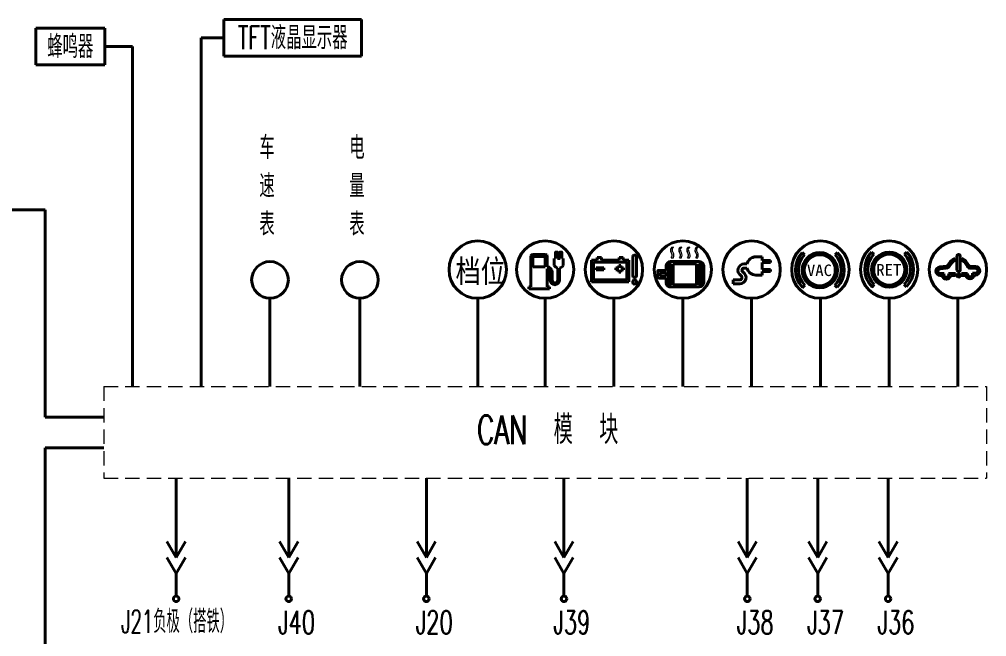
# Model space of a CAD drawing. Header units: millimetres. Extents: x 0 to 1188, y 0 to 840.
# Drawn here: x 351.3 to 520, y 178.5 to 286.1 of the extents above; entities that cross this region are included whole.
import ezdxf

# ---------------------------------------------------------------- set-up
doc = ezdxf.new("R2010")
doc.units = ezdxf.units.MM
doc.linetypes.add('1', pattern=[0])
doc.linetypes.add('DASHED', pattern=[0.75, 0.5, -0.25])
for name, color, linetype, lineweight in [('1轮廓实线层', 7, 'Continuous', 40), ('4虚线层', 6, 'DASHED', 20), ('6文字层', 3, 'Continuous', 20), ('7标注层', 4, 'Continuous', 20)]:
    doc.layers.add(name, color=color, linetype=linetype, lineweight=lineweight)
doc.layers.add('1轮廓层', color=7, linetype='Continuous')
doc.styles.get("Standard").update_dxf_attribs({"font": ''})
doc.styles.add('STYLE9', font='romans.shx', dxfattribs={"width": 0.67, "height": 5, "bigfont": 'hzfs.shx'})
doc.styles.add('样式 2', font='', dxfattribs={"height": 5})
doc.styles.get('Standard').set_extended_font_data('SimSun')
doc.styles.get('样式 2').set_extended_font_data('DotumChe')

msp = doc.modelspace()

# ---------------------------------------------------------------- hatches: boundary and pattern name
at = {"layer": '1轮廓实线层'}
h = msp.add_hatch(color=1, dxfattribs=at)
edge = h.paths.add_edge_path()
edge.add_line((488.2584060738982, 245.0697635765332), (487.8754553314984, 245.4527143189325))
edge.add_arc((491.0293376814625, 242.4565164449807), 4.350192590826866, 136.468708649121, 224.7198556000363)
edge.add_line((487.9382836580157, 239.3955426454497), (488.321095930708, 239.7783549181422))
edge.add_arc((491.0293376814625, 242.4565164449807), 3.808821674004546, 136.6775210682092, 224.680036589828, ccw=False)
h = msp.add_hatch(color=1, dxfattribs=at)
edge = h.paths.add_edge_path()
edge.add_arc((490.9354553314988, 242.392714318933), 3.065048314871552, 0, 360)
edge = h.paths.add_edge_path(flags=16)
edge.add_arc((490.9354553314988, 242.392714318933), 2.7044543954749, 0, 360)
h = msp.add_hatch(color=1, dxfattribs=at)
edge = h.paths.add_edge_path()
edge.add_line((493.6125045890994, 245.0697635765332), (493.9954553314992, 245.4527143189325))
edge.add_arc((490.8415729815351, 242.4565164449807), 4.350192590826866, -44.687314836264875, 43.53129135087897, ccw=False)
edge.add_line((493.9343649664415, 239.3972986829731), (493.5515514090757, 239.780112240338))
edge.add_arc((490.8415729815351, 242.4565164449807), 3.808821674004546, 315.3571295415709, 403.3224789317908)
h = msp.add_hatch(color=1, dxfattribs=at)
edge = h.paths.add_edge_path()
edge.add_line((500.3581340764067, 245.1644370427287), (499.9751833340069, 245.547387785128))
edge.add_arc((503.129065683971, 242.5511899111762), 4.350192590826866, 136.468708649121, 224.7198556000363)
edge.add_line((500.0380116605238, 239.4902161116452), (500.4208239332165, 239.8730283843377))
edge.add_arc((503.129065683971, 242.5511899111762), 3.808821674004546, 136.6775210682092, 224.680036589828, ccw=False)
h = msp.add_hatch(color=1, dxfattribs=at)
edge = h.paths.add_edge_path()
edge.add_arc((503.0351833340073, 242.4873877851285), 3.065048314871552, 0, 360)
edge = h.paths.add_edge_path(flags=16)
edge.add_arc((503.0351833340073, 242.4873877851285), 2.7044543954749, 0, 360)
h = msp.add_hatch(color=1, dxfattribs=at)
edge = h.paths.add_edge_path()
edge.add_line((505.712232591608, 245.1644370427287), (506.0951833340077, 245.547387785128))
edge.add_arc((502.9413009840437, 242.5511899111762), 4.350192590826866, -44.687314836264875, 43.53129135087897, ccw=False)
edge.add_line((506.0340929689501, 239.4919721491685), (505.6512794115843, 239.8747857065334))
edge.add_arc((502.9413009840437, 242.5511899111762), 3.808821674004546, 315.3571295415709, 403.3224789317908)

# ---------------------------------------------------------------- linework, layer by layer
at = {"layer": '1轮廓实线层', "ltscale": 10}
for p, q in [((410.9944957129578, 286.1233927649848), (386.9944957129578, 286.1233927649832)), ((386.9944957129578, 286.1233927649828), (386.994495712958, 279.7233927649831)), ((410.9944957129578, 286.1233927649844), (410.994495712958, 279.7233927649847)), ((366.2058901435803, 284.5703601091102), (354.2058901435803, 284.57036010911)), ((354.2058901435803, 284.5703601091095), (354.2058901435801, 278.1703601091099)), ((366.2058901435803, 284.57036010911), (366.2058901435801, 278.1703601091103)), ((383.0351833340062, 282.923392764983), (383.0351833340076, 222.1075755920879)), ((386.9944957129578, 282.923392764983), (383.0351833340064, 282.923392764983)), ((371.0351833340078, 281.3703601091102), (366.2058901435803, 281.3703601091102)), ((371.0351833340078, 281.3703601091102), (371.0351833340076, 222.1075755920879)), ((410.994495712958, 279.7233927649847), (386.994495712958, 279.7233927649836)), ((366.2058901435801, 278.1703601091103), (354.2058901435801, 278.1703601091106)), ((330.6641841693447, 252.8978424826664), (355.8433873604163, 252.8978424826664)), ((355.8433873604165, 216.7742955920871), (355.843387360417, 252.8978424826666)), ((395.0351833340076, 237.4873877851257), (395.0351833340076, 222.1075755920881)), ((410.7196504435631, 237.4873877851262), (410.7196504435635, 222.1075755920886)), ((431.2683640999735, 237.4873877851269), (431.268364099974, 222.1075755920892)), ((443.0351833340073, 237.4873877851269), (443.0351833340073, 222.1075755920892)), ((455.0351833340073, 237.4873877851271), (455.0351833340073, 222.1075755920895)), ((467.0351833340073, 237.4873877851273), (467.0351833340073, 222.1075755920897)), ((479.0351833340073, 237.4873877851278), (479.0351833340073, 222.1075755920901)), ((491.0351833340073, 237.4873877851282), (491.0351833340073, 222.1075755920906)), ((503.0351833340073, 237.4873877851285), (503.0351833340073, 222.1075755920908)), ((515.0351833340073, 237.4873877851269), (515.0351833340073, 222.1075755920892)), ((355.8433873604165, 211.4410155920868), (355.8433873604165, 165.1635670674596)), ((378.6712971726979, 192.2978424826712), (378.6712971726979, 206.1075755920893)), ((398.3049689681029, 192.297842482667), (398.3049689681029, 206.1075755920897)), ((422.3049689681029, 192.2978424826665), (422.3049689681029, 206.1075755920897)), ((446.3049689681029, 192.297842482667), (446.3049689681029, 206.1075755920904))]:
    msp.add_line(p, q, dxfattribs=at)
at = {"layer": '1轮廓实线层', "color": 2}
for p, q in [((440.5525213144747, 244.921875218791), (440.5296025349248, 244.8016851448788)), ((440.5296025349248, 244.8016851448788), (440.5296025349248, 239.4909371880954)), ((440.6212776531256, 245.0230475820124), (440.5525213144747, 244.921875218791)), ((440.7224500163466, 245.0918039206626), (440.6212776531256, 245.0230475820124)), ((440.8426400902586, 245.114745920861), (440.7224500163466, 245.0918039206626)), ((443.0916527291092, 245.1144440524372), (440.8426400902586, 245.114745920861)), ((440.8928431311779, 244.7086632290961), (440.8917053194273, 244.697633421308)), ((440.8917053194273, 244.697633421308), (440.8917053194273, 243.0485030022114)), ((440.8960708012469, 244.7189731967962), (440.8928431311779, 244.7086632290961)), ((440.9079365523612, 244.7364815653682), (440.8960708012469, 244.7189731967962)), ((440.9254449209338, 244.7483240958347), (440.9079365523612, 244.7364815653682)), ((440.9357548886337, 244.7515517659033), (440.9254449209338, 244.7483240958347)), ((440.9467614757732, 244.7526895776539), (440.9357548886337, 244.7515517659033)), ((440.9467614757732, 244.7526895776539), (442.987531343595, 244.7526895776539)), ((442.9985843720306, 244.7515517659033), (442.9875545642435, 244.7526895776539)), ((443.0088943397313, 244.7483240958347), (442.9985843720306, 244.7515517659033)), ((443.0264027083031, 244.7364583447206), (443.0088943397313, 244.7483240958347)), ((443.0382452387698, 244.7189267555004), (443.0264027083031, 244.7364583447206)), ((443.0414729088384, 244.7086400084474), (443.0382452387698, 244.7189267555004)), ((443.0426107205894, 244.697633421308), (443.0414729088384, 244.7086400084474)), ((443.0426107205894, 244.697633421308), (443.0426107205894, 243.0485030022114)), ((443.2118195823741, 245.091734258719), (443.0916527291092, 245.1144440524372)), ((443.3130151662435, 245.0230243613642), (443.2118195823741, 245.091734258719)), ((443.3817947255416, 244.921875218791), (443.3130151662435, 245.0230243613642)), ((443.4047135050923, 244.8016851448788), (443.3817947255416, 244.921875218791)), ((443.4046902844439, 242.9934468458655), (443.4047135050923, 244.8016851448788)), ((440.8917053194273, 243.0485030022114), (440.8928199105303, 243.0374964150719)), ((440.8928199105303, 243.0374964150719), (440.8960475805989, 243.0271864473714)), ((440.8960475805989, 243.0271864473714), (440.9079133317132, 243.0096780787994)), ((440.9079133317132, 243.0096780787994), (440.9254217002854, 242.9978123276851)), ((440.9254217002854, 242.9978123276851), (440.9357084473381, 242.9945846576161)), ((440.9357084473381, 242.9945846576161), (440.9467382551247, 242.9934468458655)), ((442.987531343595, 242.9934468458655), (440.9467614757732, 242.9934468458655)), ((442.987531343595, 242.9934468458655), (442.9985611513825, 242.9945614369685)), ((442.9985611513825, 242.9945614369685), (443.0088478984353, 242.9978123276851)), ((443.0088478984353, 242.9978123276851), (443.0263794876555, 243.0096548581514)), ((443.0263794876555, 243.0096548581514), (443.0382452387698, 243.0271632267236)), ((443.0382452387698, 243.0271632267236), (443.0414729088384, 243.0374731944241)), ((443.0414729088384, 243.0374731944241), (443.0426107205894, 243.0485030022114)), ((443.7355612974225, 242.8990084705565), (443.4046902844439, 242.9934468458655)), ((444.6123388709702, 244.4421952768339), (444.8433744949907, 244.4421952768341)), ((444.6123388709711, 243.1833922030705), (444.6123388709711, 244.4421952768341)), ((445.1570446645283, 244.4421952768341), (445.6226546329772, 244.4421952768341)), ((445.9363248025138, 244.4421952768341), (446.1673604265343, 244.4421952768341)), ((446.1673604265338, 243.1833922030708), (446.1673604265338, 244.4421952768341)), ((443.4046902844439, 239.4909371880954), (443.4046902844439, 242.6319013569141)), ((443.4046902844439, 242.6319013569141), (443.6055024481216, 242.5722939535656)), ((443.6055024481216, 242.5722939535656), (443.770276166143, 242.4429549443519)), ((444.0076376297311, 242.688722282506), (443.7355612974225, 242.8990084705565)), ((443.770276166143, 242.4429549443519), (443.8803188168908, 242.2647596918009)), ((443.8803188168908, 242.2647596918009), (443.9170538819849, 242.0584906758504)), ((443.9170538819849, 242.0584906758504), (443.9170538819849, 240.6673044310203)), ((444.189687509845, 242.3970012820118), (444.0076376297311, 242.688722282506)), ((444.2504791662404, 242.0584906758504), (444.189687509845, 242.3970012820118)), ((444.2505037977912, 240.6689509903617), (444.2504791662404, 242.0584906758504)), ((440.1673604265338, 239.4909371880954), (440.1673604265338, 239.1286254177608)), ((440.5296025349248, 239.4909371880954), (440.1673604265338, 239.4909371880954)), ((440.1673604265338, 239.1286254177608), (443.7669323928349, 239.1286254177608)), ((443.7669323928349, 239.4909371880954), (443.4046902844439, 239.4909371880954)), ((443.7669323928349, 239.1286254177608), (443.7669323928349, 239.4909371880954))]:
    msp.add_line(p, q, dxfattribs=at)
at = {"layer": '1轮廓实线层', "color": 1, "ltscale": 10}
for p, q in [((458.2960902405534, 244.6746864890767), (458.2960902405534, 241.4831030361283)), ((458.9733889561517, 244.6746864890767), (458.9733889561517, 241.4831030361283)), ((478.2890277250926, 192.2978424826662), (478.2890277250926, 206.1075755920896)), ((490.5677700535143, 192.2978424826666), (490.5677700535143, 206.10757559209)), ((502.8465123819356, 192.297842482667), (502.8465123819356, 206.1075755920904))]:
    msp.add_line(p, q, dxfattribs=at)
at = {"layer": '1轮廓实线层', "color": 1}
for p, q in [((480.901860724538, 244.7218562293392), (479.7791332883407, 244.7218562293392)), ((480.901860724538, 244.7218562293392), (480.901860724538, 244.071857264734)), ((514.8568507327609, 242.4166347447649), (514.8568507327609, 244.862008700959)), ((515.4097433330999, 244.862008700959), (515.4097433330999, 242.4166347447649)), ((478.2235720444578, 243.4809470330886), (477.752738002217, 243.4809470330886)), ((480.901860724538, 244.071857264734), (482.320043276557, 244.071857264734)), ((480.901860724538, 243.7173105531956), (480.901860724538, 242.5354929526618)), ((482.320043276557, 243.7173105531956), (480.901860724538, 243.7173105531956)), ((482.320043276557, 244.071857264734), (482.320043276557, 243.7173105531956)), ((511.8554642116751, 242.9583846145583), (513.0011694556988, 243.0749860227193)), ((513.2234620854169, 243.1996295755348), (513.699324505028, 243.825250293678)), ((513.9540182573064, 243.6315411901419), (513.4781752163572, 243.0059010933369)), ((514.5368508901547, 244.430620310221), (514.5368508901547, 244.0877148893455)), ((515.7297431757061, 244.4177335001118), (515.7297431757061, 244.0715143280654)), ((516.3386788660237, 243.5430388416175), (516.6719724706372, 243.0299112553298)), ((516.9403281794976, 243.2042223183857), (516.607034574884, 243.7173499046735)), ((518.0629921946193, 243.0585335388355), (517.2086838883579, 243.0585335388355)), ((478.2235720444578, 242.7718564727684), (477.752738002217, 242.7718564727684)), ((480.901860724538, 241.5309472765184), (479.7791332883407, 241.5309472765184)), ((482.320043276557, 242.5354929526618), (480.901860724538, 242.5354929526618)), ((480.901860724538, 242.1809476725009), (480.901860724538, 241.5309472765184)), ((480.901860724538, 242.1809476725009), (482.320043276557, 242.1809476725009)), ((482.320043276557, 242.1809476725009), (482.320043276557, 242.5354929526618)), ((513.0335705782591, 242.7566333663676), (511.8878653342354, 242.6400319582067)), ((512.2491417265146, 241.4771572198119), (511.9191812517338, 241.4821569145611)), ((511.9240259171884, 241.8021179998436), (512.6097786229539, 241.7917116584472)), ((513.4073074500875, 241.7874871101708), (514.6168460061408, 241.7874871101708)), ((514.6168460061408, 241.4674872675646), (513.7643399154285, 241.4674872675646)), ((514.6168460061408, 241.7874871101708), (514.6168460061408, 241.4674872675646)), ((516.7201478239176, 241.7874871101708), (515.64974805972, 241.7874871101708)), ((515.64974805972, 241.7874871101708), (515.64974805972, 241.4674872675646)), ((515.64974805972, 241.4674872675646), (516.4015238663005, 241.4674872675646)), ((517.2086838883579, 242.7385336962293), (518.0629921946193, 242.7385336962293)), ((518.0629921946193, 241.8480066710295), (517.5466283718079, 241.8480066710295)), ((517.9019942722325, 241.5280068284233), (518.0629921946193, 241.5280068284233)), ((475.8200428951727, 240.7036749561439), (476.9600756965856, 240.7036749561439)), ((475.8200428951727, 240.7036749561439), (475.8200428951727, 239.9945843958235)), ((475.8200428951727, 239.9945843958235), (476.9600756965856, 239.9945843958235))]:
    msp.add_line(p, q, dxfattribs=at)
at = {"layer": '1轮廓实线层', "color": 1, "linetype": '1'}
for p, q in [((488.2584060738982, 245.0697635765332), (487.8754553314984, 245.4527143189325)), ((488.2584060738982, 245.0697635765332), (487.8754553314984, 245.4527143189325)), ((493.6125045890994, 245.0697635765332), (493.9954553314992, 245.4527143189325)), ((493.6125045890994, 245.0697635765332), (493.9954553314992, 245.4527143189325)), ((500.3581340764067, 245.1644370427287), (499.9751833340069, 245.547387785128)), ((500.3581340764067, 245.1644370427287), (499.9751833340069, 245.547387785128)), ((505.712232591608, 245.1644370427287), (506.0951833340077, 245.547387785128)), ((505.712232591608, 245.1644370427287), (506.0951833340077, 245.547387785128)), ((488.2584060738982, 239.7156650613319), (487.8754553314984, 239.3327143189326)), ((488.321095930708, 239.7783549181422), (487.9382836580157, 239.3955426454497)), ((493.5514142240427, 239.7802494253724), (493.9343649664415, 239.3972986829731)), ((493.5515514090762, 239.780112240338), (493.9343649664415, 239.3972986829731)), ((500.3581340764067, 239.8103385275274), (499.9751833340069, 239.4273877851281)), ((500.4208239332165, 239.8730283843377), (500.0380116605238, 239.4902161116452)), ((505.6511422265512, 239.8749228915678), (506.0340929689501, 239.4919721491685)), ((505.6512794115843, 239.8747857065334), (506.0340929689501, 239.4919721491685))]:
    msp.add_line(p, q, dxfattribs=at)
at = {"layer": '1轮廓实线层', "color": 1, "ltscale": 7}
for p, q in [((451.133388956152, 244.1326487453571), (451.133388956152, 240.3665828150664)), ((451.133388956152, 244.1326487453571), (452.1117800449342, 244.1326487453571)), ((457.2969055480066, 243.8107627684094), (451.4552749330996, 243.8107627684094)), ((451.4552749330996, 243.8107627684094), (451.4552749330996, 240.6884687920142)), ((452.1117800449342, 244.1326487453571), (452.1117800449342, 244.6263080093909)), ((452.1117800449342, 244.6263080093909), (452.8351384841631, 244.6263080093909)), ((452.8351384841631, 244.6263080093909), (452.8351384841631, 244.1326487453571)), ((452.8351384841631, 244.1326487453571), (455.9290143366097, 244.1326487453571)), ((455.8800440997288, 242.7914571747407), (455.8800440997288, 243.2038511203316)), ((455.8800440997288, 243.2038511203316), (456.2019300766765, 243.2038511203316)), ((455.9290143366097, 244.6263080093909), (455.9290143366097, 244.1326487453571)), ((456.6523727758386, 244.6263080093909), (455.9290143366097, 244.6263080093909)), ((456.2019300766765, 243.2038511203316), (456.2019300766765, 242.7914571747407)), ((456.6523727758386, 244.1326487453571), (456.6523727758386, 244.6263080093909)), ((457.6187915249548, 244.1326487453571), (456.6523727758386, 244.1326487453571)), ((457.2969055480066, 240.6884687920142), (457.2969055480066, 243.8107627684094)), ((457.6187915249548, 240.3665828150664), (457.6187915249548, 244.1326487453571)), ((464.1235634115505, 243.1237728430244), (464.1235634115501, 242.3526885056751)), ((464.509105580225, 243.1237728430244), (464.509105580225, 240.2322065779647)), ((464.8946477488998, 243.8948571803737), (469.9066959416705, 243.8948571803737)), ((464.8946477488998, 243.5093150116993), (464.9910332910681, 243.5093150116991)), ((464.9910332910681, 243.5093150116991), (464.9910332910681, 239.8466644092894)), ((465.3765754597434, 243.5093150116991), (469.4247682308278, 243.5093150116991)), ((465.3765754597434, 243.5093150116991), (465.376575459743, 239.8466644092898)), ((469.4247682308278, 243.5093150116991), (469.4247682308278, 239.8466644092894)), ((469.8103103995027, 243.5093150116991), (469.9066959416705, 243.5093150116991)), ((469.8103103995027, 243.5093150116991), (469.8103103995027, 239.8466644092894)), ((470.2922381103449, 243.1237728430244), (470.2922381103449, 240.232206577964)), ((470.6777802790202, 243.1237728430244), (470.6777802790202, 240.232206577964)), ((451.9393959119288, 242.4695711977927), (451.9393959119288, 242.7914571747407)), ((451.9393959119288, 242.7914571747407), (453.2542183577889, 242.7914571747407)), ((453.2542183577889, 242.4695711977927), (451.9393959119288, 242.4695711977927)), ((453.2542183577889, 242.7914571747407), (453.2542183577889, 242.4695711977927)), ((455.3835758652717, 242.4695711977927), (455.3835758652717, 242.7914571747407)), ((455.8800440997288, 242.7914571747407), (455.3835758652717, 242.7914571747407)), ((455.8800440997288, 242.4695711977927), (455.3835758652717, 242.4695711977927)), ((455.8800440997288, 242.4695711977927), (455.8800440997288, 242.0571772522015)), ((455.8800440997288, 242.0571772522015), (456.2019300766765, 242.0571772522015)), ((456.6983983111322, 242.7914571747407), (456.2019300766765, 242.7914571747407)), ((456.2019300766765, 242.4695711977927), (456.6983983111322, 242.4695711977927)), ((456.2019300766765, 242.0571772522015), (456.2019300766765, 242.4695711977927)), ((456.6983983111322, 242.7914571747407), (456.6983983111322, 242.4695711977927)), ((462.6777802790202, 242.2563029635064), (462.6777802790202, 241.0996764574822)), ((462.7741658211889, 242.3526885056747), (464.1235634115501, 242.3526885056751)), ((463.0633224476946, 241.9671463370005), (463.0633224476951, 241.3888330839884)), ((463.0633224476951, 241.9671463370005), (464.1235634115501, 241.9671463370005)), ((463.0633224476951, 241.3888330839884), (464.1235634115501, 241.3888330839884)), ((464.1235634115501, 241.9671463370005), (464.1235634115501, 241.3888330839884)), ((451.133388956152, 240.3665828150664), (457.6187915249548, 240.3665828150664)), ((451.4552749330996, 240.6884687920142), (457.2969055480066, 240.6884687920142)), ((462.7741658211889, 241.003290915314), (464.1235634115501, 241.003290915314)), ((464.1235634115501, 241.0032909153131), (464.1235634115501, 240.2322065779647)), ((464.8946477488998, 239.8466644092894), (464.9910332910681, 239.8466644092894)), ((465.376575459743, 239.8466644092898), (469.4247682308278, 239.8466644092894)), ((469.8103103995027, 239.8466644092894), (469.9066959416705, 239.8466644092894)), ((464.8946477488998, 239.4611222406156), (469.9066959416705, 239.4611222406156)), ((478.2890277250926, 192.2978424826662), (476.6724469713613, 195.0978424826659)), ((478.2890277250926, 192.2978424826662), (479.9056084788231, 195.0978424826659)), ((490.5677700535143, 192.2978424826666), (488.9511892997825, 195.0978424826664)), ((490.5677700535143, 192.2978424826666), (492.1843508072443, 195.0978424826664)), ((502.8465123819356, 192.297842482667), (501.2299316282042, 195.0978424826667)), ((502.8465123819356, 192.297842482667), (504.463093135666, 195.0978424826667)), ((478.2890277250926, 189.497842482666), (476.6724469713613, 192.2978424826662)), ((478.2890277250926, 189.497842482666), (479.9056084788231, 192.2978424826662)), ((490.5677700535143, 189.4978424826664), (488.9511892997825, 192.2978424826666)), ((490.5677700535143, 189.4978424826664), (492.1843508072443, 192.2978424826666)), ((502.8465123819356, 189.4978424826668), (501.2299316282042, 192.297842482667)), ((502.8465123819356, 189.4978424826668), (504.463093135666, 192.297842482667)), ((478.2890277250926, 189.497842482666), (478.2890277250926, 185.5778424826664)), ((490.5677700535143, 189.4978424826664), (490.5677700535143, 185.5778424826668)), ((502.8465123819356, 189.4978424826668), (502.8465123819356, 185.5778424826672))]:
    msp.add_line(p, q, dxfattribs=at)
at = {"layer": '1轮廓实线层', "color": 2, "ltscale": 10}
for p, q in [((445.2447509056101, 242.7417243070308), (445.2447509056101, 240.6689598025782)), ((445.5272384869286, 242.7386619118106), (445.5272384869286, 240.6673044310203))]:
    msp.add_line(p, q, dxfattribs=at)
at = {"layer": '1轮廓实线层', "ltscale": 7}
for p, q in [((366.0351833340071, 216.7742955920871), (355.8433873604165, 216.7742955920871)), ((366.0351833340071, 211.4410155920868), (355.8433873604165, 211.4410155920868)), ((378.6712971726979, 192.2978424826712), (377.0547164189666, 195.0978424826709)), ((378.6712971726979, 192.2978424826712), (380.2878779264283, 195.0978424826709)), ((398.3049689681029, 192.297842482667), (396.6883882143716, 195.0978424826667)), ((398.3049689681029, 192.297842482667), (399.9215497218333, 195.0978424826667)), ((422.3049689681029, 192.2978424826665), (420.6883882143716, 195.0978424826662)), ((422.3049689681029, 192.2978424826665), (423.9215497218333, 195.0978424826662)), ((446.3049689681029, 192.297842482667), (444.6883882143716, 195.0978424826667)), ((446.3049689681029, 192.297842482667), (447.9215497218333, 195.0978424826667)), ((378.6712971726979, 189.497842482671), (377.0547164189666, 192.2978424826712)), ((378.6712971726979, 189.497842482671), (380.2878779264283, 192.2978424826712)), ((398.3049689681029, 189.4978424826668), (396.6883882143716, 192.297842482667)), ((398.3049689681029, 189.4978424826668), (399.9215497218333, 192.297842482667)), ((422.3049689681029, 189.4978424826663), (420.6883882143716, 192.2978424826665)), ((422.3049689681029, 189.4978424826663), (423.9215497218333, 192.2978424826665)), ((446.3049689681029, 189.4978424826668), (444.6883882143716, 192.297842482667)), ((446.3049689681029, 189.4978424826668), (447.9215497218333, 192.297842482667)), ((378.6712971726979, 189.497842482671), (378.6712971726979, 185.5778424826714)), ((398.3049689681029, 189.4978424826668), (398.3049689681029, 185.5778424826672)), ((422.3049689681029, 189.4978424826663), (422.3049689681029, 185.5778424826667)), ((446.3049689681029, 189.4978424826668), (446.3049689681029, 185.5778424826672))]:
    msp.add_line(p, q, dxfattribs=at)
at = {"layer": '1轮廓实线层', "color": 2}
for points in [[(444.8433744949907, 244.4421952768341), (444.8433744949907, 245.549527626677), (445.1570446645283, 245.549527626677), (445.1570446645283, 244.4421952768341)], [(445.9363248025138, 244.4421952768341), (445.9363248025138, 245.549527626677), (445.6226546329772, 245.549527626677), (445.6226546329772, 244.4421952768341)]]:
    msp.add_lwpolyline(points, dxfattribs=at)
at = {"layer": '1轮廓实线层', "ltscale": 7}
for points in [[(393.1344803061777, 238.7866847572964, 0, 0, 0), (395.0351833340076, 240.6873877851258, 0.6400000000000001, 0, 0), (396.935886361837, 242.5880908129552, 0, 0, 0)], [(408.8189474157332, 238.7866847572968, 0, 0, 0), (410.7196504435631, 240.6873877851262, 0.6400000000000001, 0, 0), (412.6203534713929, 242.5880908129552, 0, 0, 0)]]:
    msp.add_lwpolyline(points, format="xyseb", dxfattribs=at)
for centre, radius in [((431.2683640999735, 242.4873877851269), 5), ((443.0351833340073, 242.4873877851269), 5), ((455.0351833340073, 242.4873877851271), 5), ((467.0351833340073, 242.4873877851273), 5), ((479.0351833340073, 242.4873877851278), 5), ((491.0351833340073, 242.4873877851282), 5), ((503.0351833340073, 242.4873877851285), 5), ((515.0351833340073, 242.4873877851269), 5), ((395.0351833340076, 240.6873877851258), 3.2), ((410.7196504435631, 240.6873877851262), 3.2), ((378.6712971726979, 185.0978424826709), 0.48), ((398.3049689681029, 185.0978424826667), 0.48), ((422.3049689681029, 185.0978424826662), 0.48), ((446.3049689681029, 185.0978424826667), 0.48)]:
    msp.add_circle(centre, radius, dxfattribs=at)
at = {"layer": '1轮廓实线层', "color": 1, "linetype": '1'}
for centre, radius in [((490.9354553314988, 242.392714318933), 3.065048314871552), ((490.9354553314988, 242.392714318933), 3.065048314871552), ((490.9354553314988, 242.392714318933), 2.7044543954749), ((490.9354553314988, 242.392714318933), 2.7044543954749), ((503.0351833340073, 242.4873877851285), 3.065048314871552), ((503.0351833340073, 242.4873877851285), 3.065048314871552), ((503.0351833340073, 242.4873877851285), 2.7044543954749), ((503.0351833340073, 242.4873877851285), 2.7044543954749)]:
    msp.add_circle(centre, radius, dxfattribs=at)
at = {"layer": '1轮廓实线层', "color": 1}
for centre, radius in [((515.1333067222613, 241.4657044306773), 0.2764484575595674), ((458.6347395983526, 240.3182043353809), 0.3386493577992939)]:
    msp.add_circle(centre, radius, dxfattribs=at)
at = {"layer": '1轮廓实线层', "color": 1, "ltscale": 7}
for centre in [(478.2890277250926, 185.0978424826659), (490.5677700535143, 185.0978424826664), (502.8465123819356, 185.0978424826667)]:
    msp.add_circle(centre, 0.48, dxfattribs=at)
at = {"layer": '1轮廓实线层', "color": 1}
for centre, radius, start, end in [((458.6347395983526, 244.6746864890767), 0.3386493577992939, 0, 180), ((479.7791332883407, 243.1264017529286), 1.595454476410437, 90, 167.1604174510981), ((515.1333067222613, 244.862008700959), 0.2764484575595674, 0, 180), ((477.752738002217, 242.3755249621081), 1.105422160442053, 90, 238.1414054814835), ((511.9303821182648, 242.2221311160943), 0.7400589831786419, 95.81129344208063, 269.1314522038958), ((512.9687683331385, 243.3933386790709), 0.3199999940019893, 275.8112931265341, 322.7443061111077), ((512.9687683331385, 243.3933386790709), 0.6399999880039786, 275.8112931265341, 322.7443061111077), ((515.115207052123, 242.7483586777712), 1.778897265897626, 108.9731285344458, 142.7443055046562), ((515.115207052123, 242.7483586777712), 1.458897271895637, 113.3557356896909, 142.744307312989), ((515.115207052123, 242.7483586777712), 1.778897265897626, 33.00494740249565, 69.79027289240709), ((515.115207052123, 242.7483586777712), 1.458897271895637, 33.00494684564273, 65.08764009110222), ((517.2086838883579, 243.3785333814417), 0.6399999880039786, 213.0049462498901, 270), ((517.2086838883579, 243.3785333814417), 0.3199999940019893, 213.0049462498901, 270), ((518.0629921946193, 242.2932701836294), 0.7652615384565706, 270, 90), ((458.6347395983526, 241.4831030361283), 0.3386493577992939, 180, 0), ((476.9600756965856, 241.1000064668049), 1.105422160442053, 270, 58.14140548148352), ((476.9600756965856, 241.1000064668049), 0.3963312422769021, 270, 58.14140608847757), ((477.752738002217, 242.3755249621081), 0.3963312422769021, 90, 238.1414060884776), ((479.7791332883407, 243.1264017529286), 1.595454476410437, 192.8395825489018, 270), ((511.9303821182648, 242.2221311160943), 0.4200590270256015, 95.81129336145564, 269.1314522327552), ((513.0074868994516, 241.5887201759001), 0.7665085856237397, 188.3701118930112, 350.8989521442629), ((513.0074868994516, 241.5887201759001), 0.4465085537728015, 152.9596187081526, 26.43198291654996), ((515.1333067222613, 242.4166347447649), 0.2764484575595674, 180, 0), ((517.1455482081537, 241.6517977201188), 0.7665085856237397, 193.9138475713854, 350.7059266612228), ((517.1455482081537, 241.6517977201188), 0.4465085537728015, 162.3094346347758, 26.06727038979041), ((518.0629921946193, 242.2932701836294), 0.4452615444545813, 270, 90)]:
    msp.add_arc(centre, radius, start, end, dxfattribs=at)
at = {"layer": '1轮廓实线层', "color": 1, "linetype": 'Continuous'}
for centre, radius, start, end in [((491.0293376814625, 242.4565164449807), 4.350192590826866, 136.4687086491186, 224.7198556000293), ((491.0293376814625, 242.4565164449807), 4.350192590826866, 136.6775210682138, 224.6873148362649), ((491.0293376814625, 242.4565164449807), 3.808821674004546, 136.6775210682138, 224.6800365898349), ((491.0293376814625, 242.4565164449807), 3.808821674004546, 136.6775210682138, 224.6873148362649), ((490.8415729815351, 242.4565164449807), 3.808821674004546, 315.3126851637351, 43.32247893178616), ((490.8415729815351, 242.4565164449807), 3.808821674004546, 315.3571295415709, 43.32247893178616), ((490.8415729815351, 242.4565164449807), 4.350192590826866, 315.3126851637351, 43.53129135088135), ((490.8415729815351, 242.4565164449807), 4.350192590826866, 315.3126851637351, 43.32247893178616), ((503.129065683971, 242.5511899111762), 4.350192590826866, 136.4687086491186, 224.7198556000293), ((503.129065683971, 242.5511899111762), 4.350192590826866, 136.6775210682138, 224.6873148362649), ((503.129065683971, 242.5511899111762), 3.808821674004546, 136.6775210682138, 224.6800365898349), ((503.129065683971, 242.5511899111762), 3.808821674004546, 136.6775210682138, 224.6873148362649), ((502.9413009840437, 242.5511899111762), 3.808821674004546, 315.3126851637351, 43.32247893178616), ((502.9413009840437, 242.5511899111762), 3.808821674004546, 315.3571295415709, 43.32247893178616), ((502.9413009840437, 242.5511899111762), 4.350192590826866, 315.3126851637351, 43.53129135088135), ((502.9413009840437, 242.5511899111762), 4.350192590826866, 315.3126851637351, 43.32247893178616)]:
    msp.add_arc(centre, radius, start, end, dxfattribs=at)
at = {"layer": '1轮廓实线层', "color": 2, "ltscale": 10}
for centre, radius, start, end in [((445.8755105236742, 244.3184921356353), 1.698250417665934, 221.9432129076469, 248.1969463670731), ((444.9041887738304, 244.3184921356353), 1.698250417665934, 291.5231674173499, 318.0567870923716), ((444.7221461844565, 240.6673044310203), 0.8050923024716783, 180, 0), ((444.7476273516622, 240.6689598025782), 0.4971235539493139, 180.0010156485225, 0)]:
    msp.add_arc(centre, radius, start, end, dxfattribs=at)
at = {"layer": '1轮廓实线层', "color": 1, "ltscale": 7}
for centre, radius, start, end in [((464.8946477488998, 243.1237728430244), 0.7710843373493879, 90, 179.999999999987), ((464.8946477488998, 243.1237728430244), 0.3855421686746939, 90, 179.999999999987), ((469.9066959416705, 243.1237728430244), 0.7710843373493879, 0, 90), ((469.9066959416705, 243.1237728430244), 0.3855421686746939, 0, 90), ((462.7741658211889, 242.2563029635064), 0.09638554216867348, 90, 180), ((462.7741658211889, 241.0996764574822), 0.09638554216867348, 180, 270), ((464.8946477488998, 240.232206577964), 0.7710843373493879, 179.999999999987, 270), ((464.8946477488998, 240.232206577964), 0.3855421686746939, 179.999999999987, 270), ((469.9066959416705, 240.232206577964), 0.3855421686746939, 270, 0), ((469.9066959416705, 240.232206577964), 0.7710843373493879, 270, 0)]:
    msp.add_arc(centre, radius, start, end, dxfattribs=at)
at = {"layer": '4虚线层', "ltscale": 5}
for p, q in [((366.0351833340071, 222.1075755920879), (520.0351833340073, 222.1075755920892)), ((366.0351833340071, 222.1075755920888), (366.0351833340071, 206.1075755920879)), ((520.0351833340073, 222.1075755920915), (520.0351833340078, 206.1075755920906)), ((366.0351833340071, 206.1075755920892), (520.0351833340078, 206.1075755920897))]:
    msp.add_line(p, q, dxfattribs=at)
at = {"layer": '7标注层', "color": 1, "ltscale": 10}
for p, q in [((465.1230362604601, 246.4202121364968), (465.4405604926574, 246.4202121364968)), ((466.5503974898184, 246.4202121364968), (466.8679217220156, 246.4202121364968)), ((467.9531486261012, 246.4202121364968), (468.2706728582984, 246.4202121364968)), ((469.3805098554594, 246.4202121364968), (469.6980340876567, 246.4202121364968)), ((465.1529820472242, 245.2499353624895), (464.9623339551563, 245.6407929705852)), ((465.3721192558423, 245.4718627990046), (465.189166766429, 245.851223692503)), ((466.5803432765824, 245.2499353624895), (466.3896951845145, 245.6407929705852)), ((466.7994804852005, 245.4718627990046), (466.6165279957872, 245.851223692503)), ((467.9830944128653, 245.2499353624895), (467.7924463207974, 245.6407929705852)), ((468.2022316214834, 245.4718627990046), (468.0192791320701, 245.851223692503)), ((469.4104556422235, 245.2499353624895), (469.2198075501556, 245.6407929705852)), ((469.6295928508416, 245.4718627990046), (469.4466403614283, 245.851223692503)), ((465.0365212620604, 244.5478315055069), (465.3962463941684, 244.547831505507)), ((466.4638824914186, 244.5478315055069), (466.8236076235266, 244.547831505507)), ((467.8666336277015, 244.5478315055069), (468.2263587598095, 244.547831505507)), ((469.2939948570597, 244.5478315055069), (469.6537199891677, 244.547831505507))]:
    msp.add_line(p, q, dxfattribs=at)
for centre, radius, start, end in [((465.547788369443, 245.9263592862067), 0.6513869754802831, 130.6981091142045, 206.0016695905821), ((465.6220606882252, 245.9999903543297), 0.4577430143637724, 113.3602521605979, 198.9655990984631), ((466.9751495988012, 245.9263592862067), 0.6513869754802831, 130.6981091142045, 206.0016695905821), ((467.0494219175835, 245.9999903543297), 0.4577430143637724, 113.3602521605979, 198.9655990984631), ((468.377900735084, 245.9263592862067), 0.6513869754802831, 130.6981091142045, 206.0016695905821), ((468.4521730538663, 245.9999903543297), 0.4577430143637724, 113.3602521605979, 198.9655990984631), ((469.8052619644423, 245.9263592862067), 0.6513869754802831, 130.6981091142045, 206.0016695905821), ((469.8795342832245, 245.9999903543297), 0.4577430143637724, 113.3602521605979, 198.9655990984631), ((464.5686432791208, 244.986151142166), 0.6411192641002499, 316.8682108880806, 24.29553241876918), ((464.3697876678962, 244.9833605468287), 1.1150350050898, 337.0083644129274, 25.983025986783), ((465.996004508479, 244.986151142166), 0.6411192641002499, 316.8682108880806, 24.29553241876918), ((465.7971488972544, 244.9833605468287), 1.1150350050898, 337.0083644129274, 25.983025986783), ((467.3987556447619, 244.986151142166), 0.6411192641002499, 316.8682108880806, 24.29553241876918), ((467.1999000335372, 244.9833605468287), 1.1150350050898, 337.0083644129274, 25.983025986783), ((468.8261168741201, 244.986151142166), 0.6411192641002499, 316.8682108880806, 24.29553241876918), ((468.6272612628954, 244.9833605468287), 1.1150350050898, 337.0083644129274, 25.983025986783)]:
    msp.add_arc(centre, radius, start, end, dxfattribs=at)

# ---------------------------------------------------------------- texts
at = {"layer": '1轮廓实线层', "color": 2, "width": 0.8}
msp.add_text('档位', height=4, dxfattribs=at).set_placement((427.4088325291873, 240.220229682763))
at = {"layer": '1轮廓层', "color": 1, "style": '样式 2', "width": 1.125}
for s, p in [('VAC', (488.6883334623008, 241.3699773105684)), ('RET', (500.7880614648093, 241.4646507767638))]:
    msp.add_text(s, height=2, dxfattribs=at).set_placement(p)
at = {"layer": '6文字层', "ltscale": 7, "style": 'STYLE9'}
for s, width, p in [('J21负极（搭铁）', 0.58, (369.1065547446922, 179.1446351818169)), ('J40', 0.67, (396.4486362023447, 178.9999944607757)), ('J20', 0.67, (420.4637891106206, 178.9999944607753)), ('J39', 0.67, (444.4637891106206, 178.9999944607757))]:
    msp.add_text(s, height=4, dxfattribs=dict(at, width=width)).set_placement(p)
at = {"layer": '6文字层', "color": 1, "ltscale": 7, "style": 'STYLE9', "width": 0.67}
for s, p in [('J38', (476.4478478676103, 178.9999944607749)), ('J37', (488.7265901960316, 178.9999944607754)), ('J36', (501.0053325244533, 178.9999944607757))]:
    msp.add_text(s, height=4, dxfattribs=at).set_placement(p)
at = {"layer": '6文字层', "ltscale": 10, "style": 'STYLE9'}
for s, insert, char_height, width, attachment_point in [('TFT液晶显示器', (398.9944957129578, 282.9233927649839), 4, 23.99999999999982, 5), ('蜂鸣器', (360.2058901435801, 281.3703601091102), 4, 23.99999999999982, 5), ('车\\P速\\P表', (393.1748206404102, 265.7496516971835), 4, 6.617731392484348, 1), ('电\\P量\\P表', (408.8592877499657, 265.7496516971839), 4, 6.617731392484348, 1), ('CAN  模  块', (443.4807635364159, 214.5677783230765), 5, 48.00000000000091, 5)]:
    msp.add_mtext(s, dxfattribs=dict(at, insert=insert, char_height=char_height, width=width, attachment_point=attachment_point))

doc.saveas('drawing.dxf')
